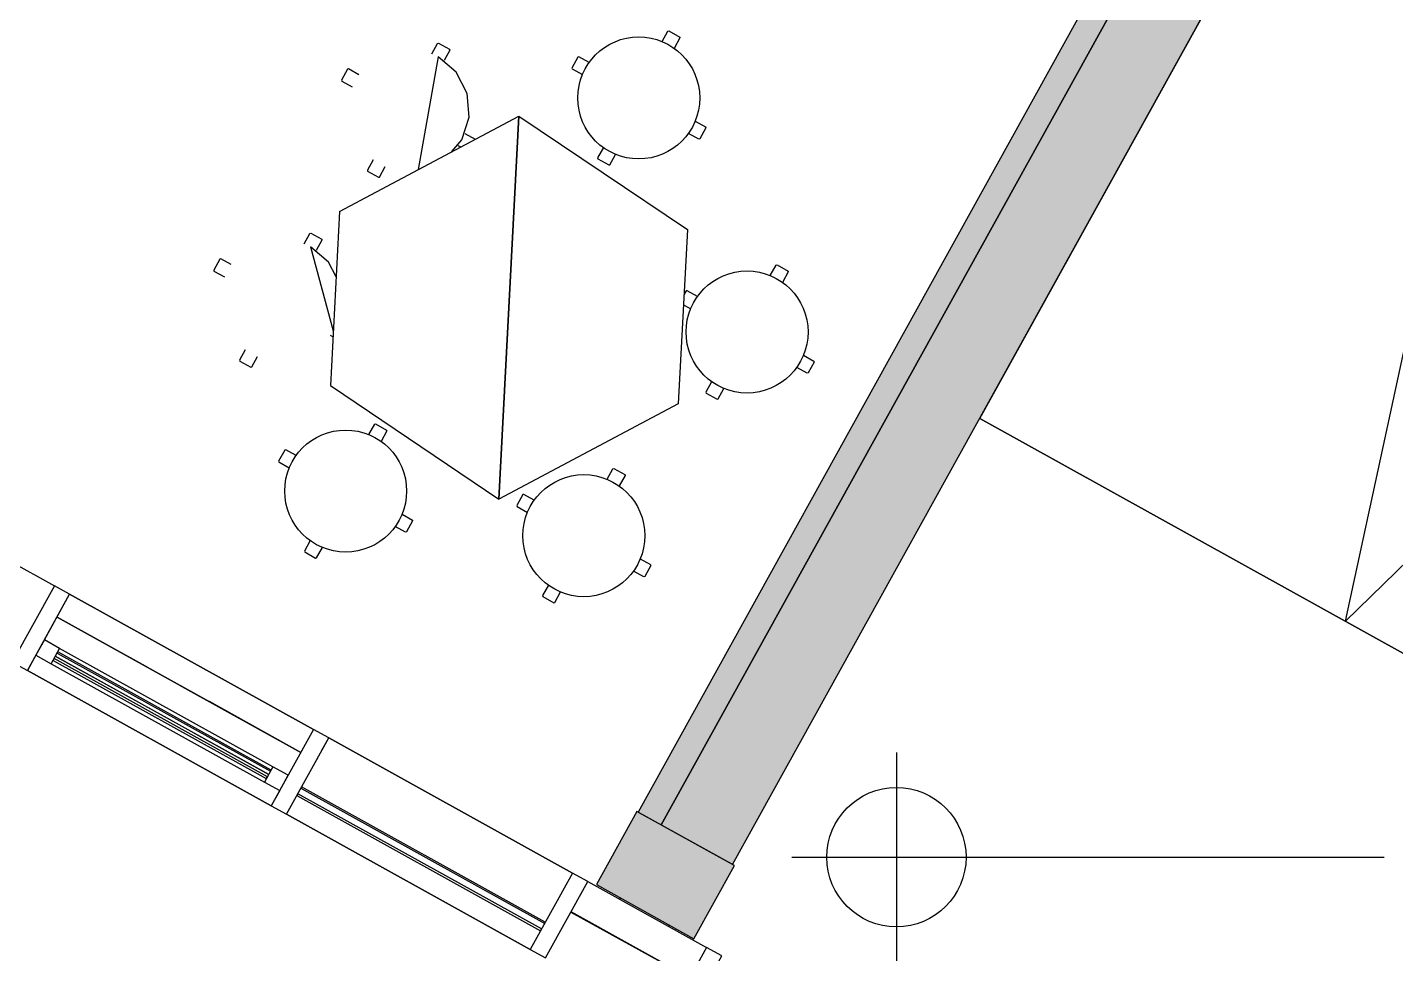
# Model space of a CAD drawing. Header units: metres. Extents: x 2.5 to 42.6, y 0.9 to 31.9.
# Drawn here: x 25.53 to 27.076, y 11.671 to 12.716 of the extents above; entities that cross this region are included whole.
import ezdxf

# ---------------------------------------------------------------- set-up
doc = ezdxf.new("R2010")
doc.units = ezdxf.units.M
for name, color, linetype in [('ARREDI', 9, 'Continuous'), ('PARETI_STRUTTURE', 7, 'Continuous'), ('PILASTRI_SETTI', 8, 'Continuous')]:
    doc.layers.add(name, color=color, linetype=linetype)

msp = doc.modelspace()

# ---------------------------------------------------------------- linework, layer by layer
at = {"layer": 'ARREDI'}
for points in [[(27.0192, 12.0458), (27.3655, 13.6453)], [(28.192, 13.1872), (27.0192, 12.0458)], [(26.2469, 12.7005), (26.2534, 12.7122)], [(26.2534, 12.7122), (26.2545, 12.7125)], [(26.2545, 12.7125), (26.2669, 12.7056)], [(25.9868, 12.6866), (25.9933, 12.6983)], [(25.9933, 12.6983), (25.9944, 12.6986)], [(25.9944, 12.6986), (26.0068, 12.6918)], [(26.2672, 12.7046), (26.2607, 12.6928)], [(26.2669, 12.7056), (26.2672, 12.7046)], [(26.0095, 12.5762), (26.0208, 12.5895), (26.029, 12.6151), (26.0267, 12.6419), (26.0144, 12.6658), (25.9939, 12.6832), (25.9714, 12.556)], [(26.0071, 12.6907), (26.0006, 12.679)], [(26.0068, 12.6918), (26.0071, 12.6907)], [(26.1518, 12.683), (26.1449, 12.6706)], [(26.1529, 12.6834), (26.1518, 12.683)], [(26.1646, 12.6769), (26.1529, 12.6834)], [(25.8916, 12.6692), (25.8848, 12.6568)], [(25.8927, 12.6695), (25.8916, 12.6692)], [(25.9044, 12.663), (25.8927, 12.6695)], [(26.1449, 12.6706), (26.1452, 12.6696)], [(26.1452, 12.6696), (26.1569, 12.6631)], [(25.8848, 12.6568), (25.8851, 12.6557)], [(25.8851, 12.6557), (25.8968, 12.6492)], [(25.8824, 12.5087), (26.0851, 12.6164), (26.0625, 12.1839), (26.0851, 12.6164), (26.2756, 12.4881)], [(26.2843, 12.6105), (26.2961, 12.604)], [(26.2964, 12.6029), (26.2895, 12.5905)], [(26.2961, 12.604), (26.2964, 12.6029)], [(26.0242, 12.5966), (26.0358, 12.5902)], [(26.2884, 12.5902), (26.2767, 12.5967)], [(26.2895, 12.5905), (26.2884, 12.5902)], [(26.0192, 12.5814), (26.0165, 12.5828)], [(26.1806, 12.5807), (26.1741, 12.569)], [(26.1878, 12.5614), (26.1943, 12.5731)], [(25.9204, 12.5669), (25.9139, 12.5551)], [(25.9277, 12.5475), (25.9342, 12.5592)], [(26.1741, 12.569), (26.1744, 12.5679)], [(26.1744, 12.5679), (26.1868, 12.5611)], [(26.1868, 12.5611), (26.1878, 12.5614)], [(25.9139, 12.5551), (25.9142, 12.5541)], [(25.9142, 12.5541), (25.9266, 12.5472)], [(25.9266, 12.5472), (25.9277, 12.5475)], [(25.8824, 12.5087), (25.8721, 12.3121)], [(25.8424, 12.4722), (25.8489, 12.4839)], [(25.8489, 12.4839), (25.8499, 12.4842)], [(25.8499, 12.4842), (25.8623, 12.4774)], [(26.2756, 12.4881), (26.2653, 12.2915)], [(25.8785, 12.4349), (25.87, 12.4514), (25.8495, 12.4688), (25.8753, 12.3739)], [(25.8626, 12.4763), (25.8561, 12.4646)], [(25.8623, 12.4774), (25.8626, 12.4763)], [(25.7472, 12.4548), (25.7403, 12.4424)], [(25.7483, 12.4551), (25.7472, 12.4548)], [(25.76, 12.4486), (25.7483, 12.4551)], [(26.3693, 12.4362), (26.3758, 12.4479)], [(26.3758, 12.4479), (26.3769, 12.4482)], [(26.3769, 12.4482), (26.3893, 12.4413)], [(25.7403, 12.4424), (25.7406, 12.4413)], [(25.7406, 12.4413), (25.7524, 12.4348)], [(26.3896, 12.4403), (26.3831, 12.4285)], [(26.3893, 12.4413), (26.3896, 12.4403)], [(26.2742, 12.4188), (26.2717, 12.4143)], [(26.2752, 12.4191), (26.2742, 12.4188)], [(26.287, 12.4126), (26.2752, 12.4191)], [(26.2711, 12.4033), (26.2793, 12.3988)], [(25.8749, 12.3669), (25.8721, 12.3684)], [(25.776, 12.3525), (25.7695, 12.3407)], [(25.7695, 12.3407), (25.7698, 12.3397)], [(25.7698, 12.3397), (25.7822, 12.3328)], [(25.7833, 12.3331), (25.7898, 12.3448)], [(26.4067, 12.3462), (26.4184, 12.3397)], [(26.4184, 12.3397), (26.4187, 12.3386)], [(25.7822, 12.3328), (25.7833, 12.3331)], [(26.4108, 12.3259), (26.3991, 12.3324)], [(26.4119, 12.3262), (26.4108, 12.3259)], [(26.4187, 12.3386), (26.4119, 12.3262)], [(25.8721, 12.3121), (26.0625, 12.1839)], [(26.3029, 12.3164), (26.2964, 12.3047)], [(26.3102, 12.2971), (26.3167, 12.3088)], [(26.2964, 12.3047), (26.2967, 12.3036)], [(26.2967, 12.3036), (26.3091, 12.2968)], [(26.3091, 12.2968), (26.3102, 12.2971)], [(26.2653, 12.2915), (26.0625, 12.1839)], [(25.9157, 12.2566), (25.9222, 12.2684)], [(25.9222, 12.2683), (25.9232, 12.2687)], [(25.9232, 12.2687), (25.9356, 12.2618)], [(25.9359, 12.2607), (25.9294, 12.249)], [(25.9356, 12.2618), (25.9359, 12.2607)], [(25.8205, 12.2392), (25.8136, 12.2268)], [(25.8216, 12.2395), (25.8205, 12.2392)], [(25.8333, 12.233), (25.8216, 12.2395)], [(25.8136, 12.2268), (25.8139, 12.2257)], [(25.8139, 12.2257), (25.8257, 12.2192)], [(26.1849, 12.2062), (26.1914, 12.218)], [(26.1914, 12.218), (26.1924, 12.2183)], [(26.1924, 12.2183), (26.2048, 12.2114)], [(26.2051, 12.2103), (26.1986, 12.1986)], [(26.2048, 12.2114), (26.2051, 12.2103)], [(26.0897, 12.1888), (26.0828, 12.1764)], [(26.0908, 12.1891), (26.0897, 12.1888)], [(26.1025, 12.1826), (26.0908, 12.1891)], [(26.0828, 12.1764), (26.0831, 12.1753)], [(26.0831, 12.1753), (26.0949, 12.1688)], [(25.9531, 12.1666), (25.9648, 12.1601)], [(25.9651, 12.1591), (25.9582, 12.1467)], [(25.9648, 12.1601), (25.9651, 12.1591)], [(25.9571, 12.1464), (25.9454, 12.1529)], [(25.9582, 12.1467), (25.9571, 12.1464)], [(25.8493, 12.1369), (25.8428, 12.1251)], [(25.8428, 12.1251), (25.8431, 12.1241)], [(25.8431, 12.1241), (25.8555, 12.1172)], [(25.8566, 12.1175), (25.8631, 12.1292)], [(25.8555, 12.1172), (25.8566, 12.1175)], [(26.2222, 12.1163), (26.234, 12.1098)], [(26.2343, 12.1087), (26.2274, 12.0963)], [(26.234, 12.1097), (26.2343, 12.1087)], [(26.2263, 12.096), (26.2146, 12.1025)], [(26.2274, 12.0963), (26.2263, 12.096)], [(26.1185, 12.0865), (26.112, 12.0748)], [(26.1258, 12.0671), (26.1323, 12.0789)], [(26.112, 12.0748), (26.1123, 12.0737)], [(26.1123, 12.0737), (26.1247, 12.0668)], [(26.1247, 12.0668), (26.1258, 12.0671)]]:
    msp.add_lwpolyline(points, dxfattribs=at)
msp.add_lwpolyline([(26.2784, 11.6433), (26.1441, 11.7178), (26.1439, 11.7174), (26.2782, 11.643)], close=True, dxfattribs=at)
for centre in [(26.2206, 12.6368), (26.343, 12.3725), (25.8894, 12.1929), (26.1585, 12.1425)]:
    msp.add_circle(centre, 0.0689, dxfattribs=at)
at = {"layer": 'PARETI_STRUTTURE'}
for points in [[(27.3443, 13.8587), (26.22, 11.8304), (26.2458, 11.8161), (27.3701, 13.8444)], [(26.3267, 11.7712), (27.4816, 13.8547), (27.4557, 13.869)], [(27.3701, 13.8444), (26.2458, 11.8161), (26.3009, 11.7855)], [(26.6059, 12.2748), (27.3655, 13.6453), (28.192, 13.1872)], [(26.6059, 12.2748), (27.4324, 11.8167)], [(27.4324, 11.8167), (26.6059, 12.2748)], [(25.3859, 12.1368), (25.4053, 12.1718), (25.5603, 12.0859)], [(25.4053, 12.1718), (25.5603, 12.0859)], [(25.5489, 12.0247), (25.5775, 12.0763)], [(25.5775, 12.0763), (25.853, 11.9237)], [(25.8072, 11.8815), (25.5661, 12.0151)], [(25.5394, 12.0075), (25.5298, 11.9903), (25.8053, 11.8376)], [(25.6474, 11.9588), (25.5613, 12.0065), (25.6947, 11.9326)], [(25.8024, 11.8729), (25.5613, 12.0065)], [(25.5566, 11.9979), (25.7976, 11.8643)], [(25.853, 11.9236), (25.8244, 11.872)], [(25.7163, 11.9206), (25.8024, 11.8729)], [(25.8625, 11.9001), (25.8703, 11.9141), (26.1458, 11.7614)], [(26.5118, 11.8975), (26.5118, 11.6613)], [(25.8149, 11.8548), (25.8053, 11.8375)], [(25.8225, 11.828), (26.098, 11.6753)], [(26.3009, 11.7855), (26.3268, 11.7712)], [(26.3936, 11.7794), (27.063, 11.7794)], [(26.1552, 11.7378), (26.163, 11.7519), (26.2973, 11.6774)], [(26.1991, 11.7318), (26.2, 11.7334)], [(26.2542, 11.7013), (26.2551, 11.7028)]]:
    msp.add_lwpolyline(points, dxfattribs=at)
for points in [[(25.5775, 12.0763), (25.5603, 12.0859), (25.5126, 11.9998), (25.5298, 11.9902)], [(25.853, 11.9237), (25.5775, 12.0763)], [(25.6665, 11.9933), (25.5632, 12.0505)], [(25.8387, 11.8978), (25.5632, 12.0505)], [(25.5489, 12.0247), (25.5394, 12.0075), (25.5566, 11.9979), (25.5661, 12.0151)], [(25.5598, 12.0038), (25.5587, 12.0017), (25.7997, 11.8681), (25.8009, 11.8702)], [(25.564, 12.0114), (25.5633, 12.01), (25.8043, 11.8764), (25.8051, 11.8777)], [(25.5298, 11.9902), (25.8053, 11.8376)], [(25.701, 11.9742), (25.8387, 11.8978)], [(25.8387, 11.8978), (25.7354, 11.9551)], [(25.8703, 11.9141), (25.853, 11.9236), (25.8053, 11.8375), (25.8225, 11.828)], [(26.1458, 11.7614), (25.8703, 11.9141)], [(25.8149, 11.8548), (25.8244, 11.872), (25.8072, 11.8815), (25.7976, 11.8643)], [(25.8353, 11.8511), (25.8342, 11.849), (26.1097, 11.6963), (26.1108, 11.6984)], [(25.8395, 11.8587), (25.8388, 11.8573), (26.1143, 11.7046), (26.115, 11.706)], [(26.2186, 11.8311), (26.1728, 11.7485), (26.283, 11.6874), (26.3288, 11.77)], [(25.8225, 11.828), (26.098, 11.6753)], [(26.163, 11.7519), (26.1458, 11.7614), (26.098, 11.6753), (26.1153, 11.6658)], [(26.3145, 11.6679), (26.2973, 11.6774), (26.2496, 11.5913), (26.2668, 11.5818)]]:
    msp.add_lwpolyline(points, close=True, dxfattribs=at)
msp.add_circle((26.5118, 11.7794), 0.0787, dxfattribs=at)
at = {"layer": 'PILASTRI_SETTI'}
for points in [[(26.2458, 11.8161), (27.3701, 13.8444), (26.22, 11.8304), (27.3442, 13.8587)], [(26.3267, 11.7712), (27.4816, 13.8547), (26.3009, 11.7855), (27.4557, 13.869)], [(26.3009, 11.7855), (27.4252, 13.8139), (26.2458, 11.8161), (27.3701, 13.8444)], [(26.283, 11.6874), (26.3288, 11.77), (26.1728, 11.7485), (26.2186, 11.8311)]]:
    msp.add_solid(points, dxfattribs=at)

doc.saveas('drawing.dxf')
